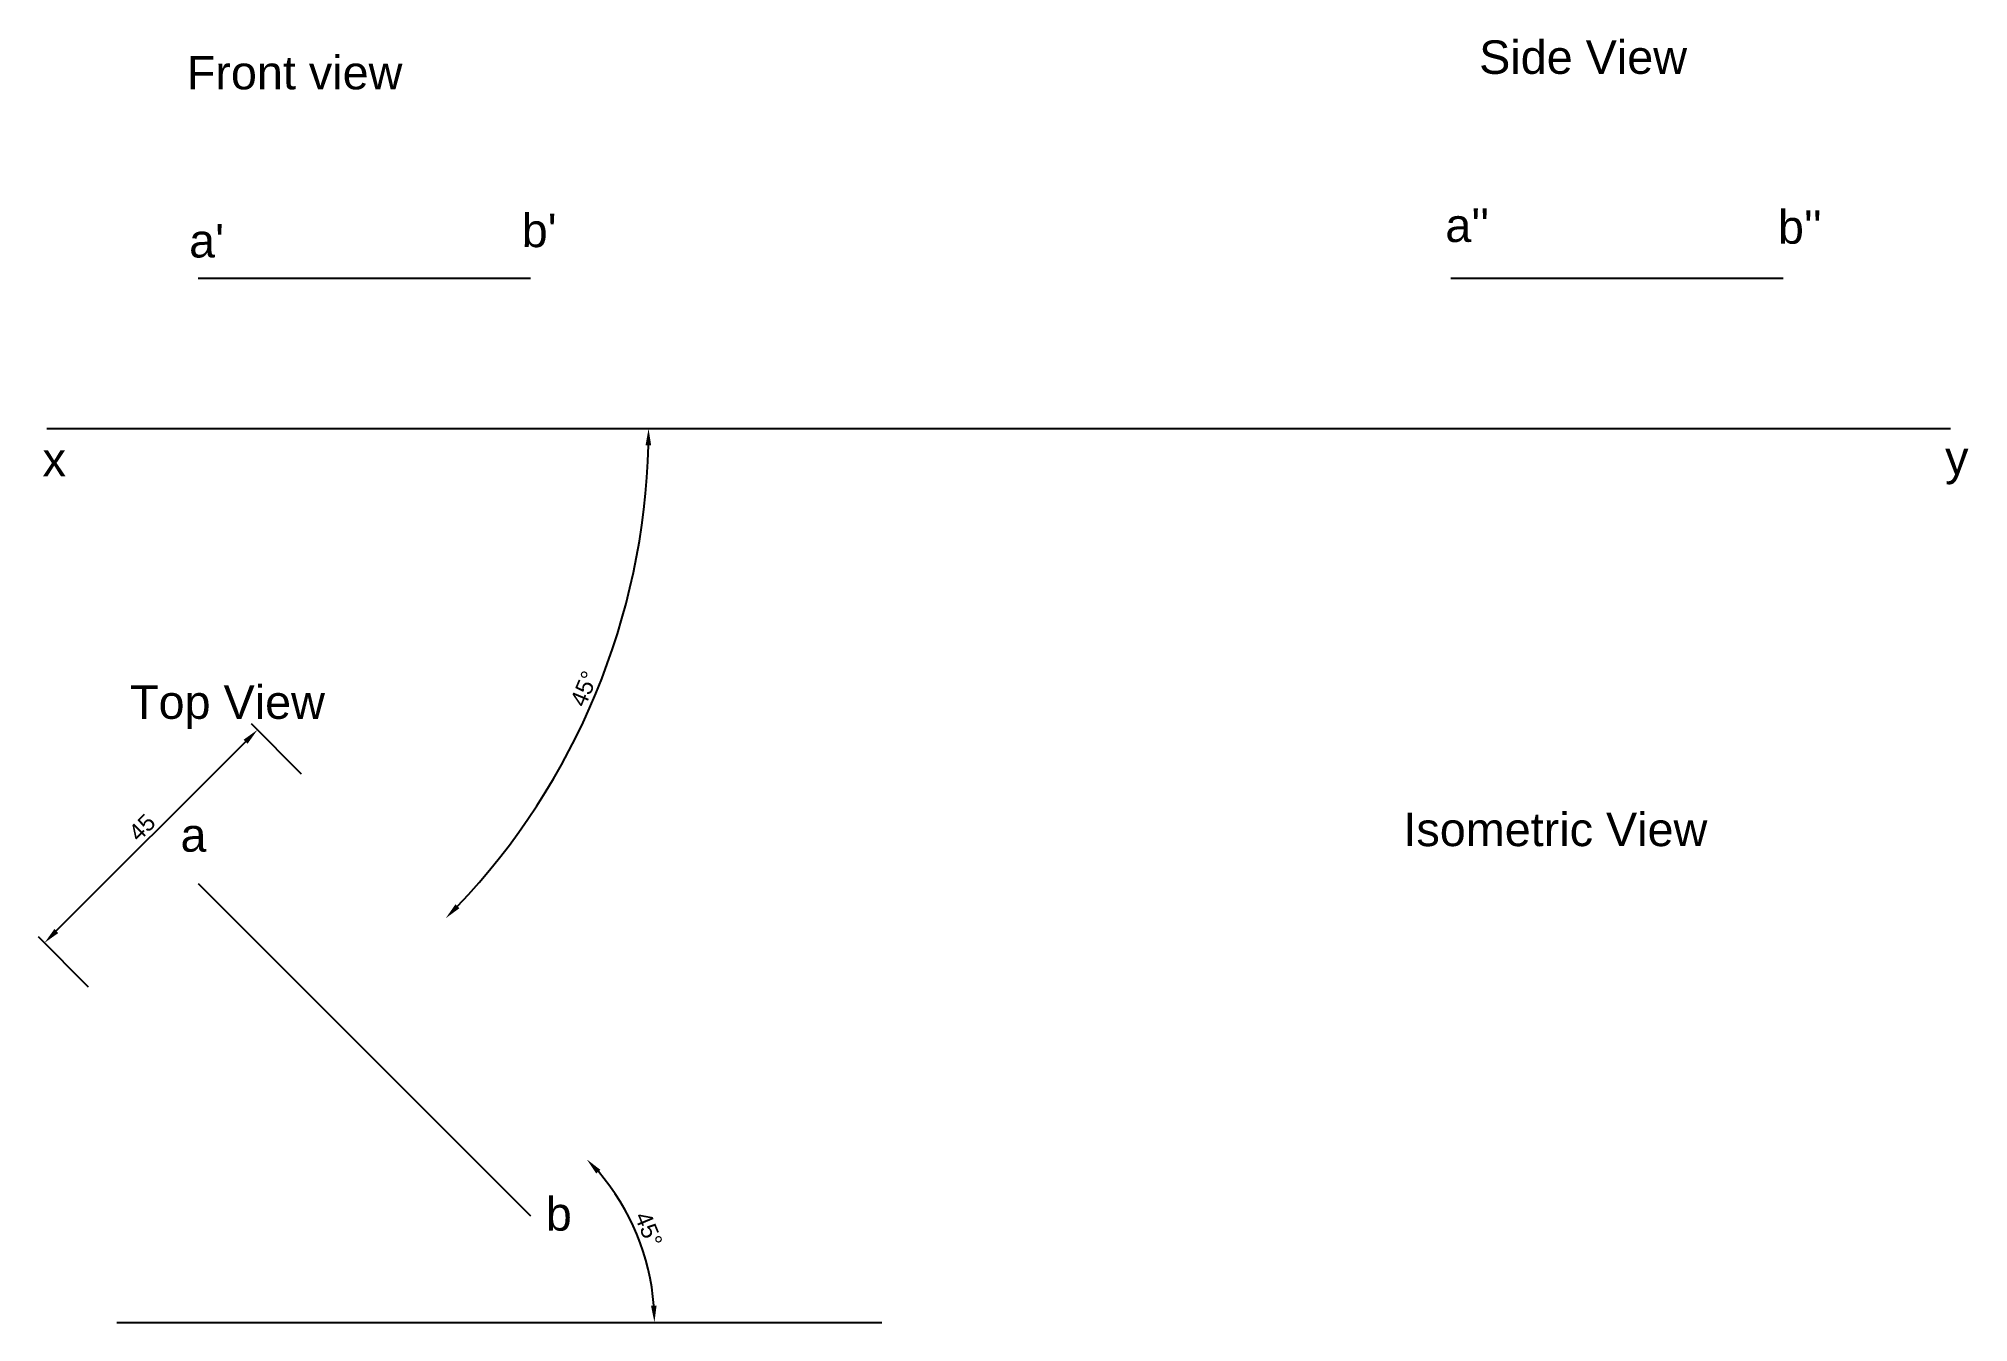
# Paper-space layout 'wk6_Q1' of a CAD drawing. Header units: millimetres. Extents: x 5 to 294, y 7 to 199.
import ezdxf

# ---------------------------------------------------------------- set-up
doc = ezdxf.new("R2010")
doc.units = ezdxf.units.MM
doc.styles.get("Standard").update_dxf_attribs({"font": 'arial.ttf'})
doc.dimstyles.new('ISO-25', dxfattribs={"dimtxt": 2.5, "dimasz": 2.5, "dimexe": 1.25, "dimexo": 0.625, "dimtad": 1, "dimtxsty": 'Standard', "dimcen": 2.5, "dimadec": 0, "dimazin": 0, "dimtfac": 1, "dimtmove": 0, "dimatfit": 3, "dimfxl": 1, "dimarcsym": 0})

# ---------------------------------------------------------------- blocks, each defined once
blk = doc.blocks.new('*D12')
at = {"color": 0, "lineweight": -2, "transparency": 16777216}
blk.add_arc((63.07, 7), 34.43, 4.1615, 40.8385, dxfattribs=at)
at = {"color": 0, "transparency": 16777216}
for points in [[(88.81, 29.23), (89.42, 29.79), (87.41, 31.34)], [(97.82, 9.51), (96.99, 9.48), (97.5, 7)]]:
    blk.add_solid(points, dxfattribs=at)
at = {"layer": 'Defpoints', "color": 0, "transparency": 16777216}
for p in [(94.89, 38.82), (96.32, 15.91), (17.16, 7), (63.07, 7), (131.48, 7)]:
    blk.add_point(p, dxfattribs=at)
at = {"color": 0, "transparency": 16777216, "insert": (96.63, 20.9), "char_height": 2.5, "attachment_point": 5, "rotation": 292.5}
blk.add_mtext('45°', dxfattribs=at)
blk = doc.blocks.new('*D13')
at = {"color": 0, "lineweight": -2, "transparency": 16777216}
for p, q in [((44.78, 88.92), (37.3, 96.41)), ((36.42, 93.75), (8.13, 65.47)), ((12.96, 57.1), (5.48, 64.59))]:
    blk.add_line(p, q, dxfattribs=at)
at = {"color": 0, "transparency": 16777216}
for points in [[(36.12, 94.05), (36.71, 93.46), (38.18, 95.52)], [(7.84, 65.76), (8.43, 65.17), (6.36, 63.7)]]:
    blk.add_solid(points, dxfattribs=at)
at = {"layer": 'Defpoints', "color": 0, "transparency": 16777216}
for p in [(45.23, 88.48), (6.36, 63.7), (13.41, 56.66)]:
    blk.add_point(p, dxfattribs=at)
at = {"color": 0, "transparency": 16777216, "insert": (20.93, 80.95), "char_height": 2.5, "attachment_point": 5, "rotation": 45}
blk.add_mtext('45', dxfattribs=at)
blk = doc.blocks.new('*D14')
at = {"color": 0, "lineweight": -2, "transparency": 16777216}
blk.add_arc((-6.82, 140.53), 103.44, 316.3848, 358.6152, dxfattribs=at)
at = {"color": 0, "transparency": 16777216}
for points in [[(96.17, 138.03), (97.01, 138.02), (96.62, 140.53)], [(68.37, 68.88), (67.77, 69.46), (66.32, 67.38)]]:
    blk.add_solid(points, dxfattribs=at)
at = {"layer": 'Defpoints', "color": 0, "transparency": 16777216}
for p in [(6.7, 140.53), (291.18, 140.53), (45.23, 88.48), (82.76, 88.81), (94.89, 38.82)]:
    blk.add_point(p, dxfattribs=at)
at = {"color": 0, "transparency": 16777216, "insert": (86.99, 101.67), "char_height": 2.5, "attachment_point": 5, "rotation": 67.5}
blk.add_mtext('45°', dxfattribs=at)

psp = doc.layouts.new('wk6_Q1')

# ---------------------------------------------------------------- linework, layer by layer
for p, q in [((29.316, 163.026), (78.98, 163.026)), ((216.492, 163.026), (266.156, 163.026)), ((6.701, 140.526), (291.176, 140.526)), ((29.316, 72.569), (78.98, 22.905)), ((17.157, 6.995), (131.479, 6.995))]:
    psp.add_line(p, q)

# ---------------------------------------------------------------- texts
for s, p in [('Front view', (27.626, 191.214)), ('Side View', (220.729, 193.526)), ("a''", (215.676, 168.411)), ("b''", (265.37, 168.154)), ("a'", (27.972, 166.095)), ("b'", (77.666, 167.639)), ('x', (6.074, 133.418)), ('y', (290.355, 133.676)), ('Top View', (19.141, 97.164)), ('a', (26.684, 77.319)), ('Isometric View', (209.415, 78.148)), ('b', (81.27, 20.709))]:
    psp.add_text(s, height=5).set_placement(p)

# ---------------------------------------------------------------- dimensions: what is measured, and where the dimension line sits
for base, line1, line2, picture, middle in [((82.762, 88.806), ((45.226, 88.479), (94.89, 38.815)), ((6.701, 140.526), (291.176, 140.526)), '*D14', (86.994, 101.667)), ((96.325, 15.906), ((17.157, 6.995), (131.479, 6.995)), ((63.07, 6.995), (94.89, 38.815)), '*D12', (96.629, 20.896))]:
    dim = psp.add_angular_dim_2l(base=base, line1=line1, line2=line2, dimstyle='ISO-25')
    dim.commit()
    dim.dimension.update_dxf_attribs({"geometry": picture, "text_midpoint": middle})
dim = psp.add_aligned_dim(p1=(45.226, 88.479), p2=(13.406, 56.659), distance=-9.96, dimstyle='ISO-25', override={"dimlfac": -1})
dim.commit()
dim.dimension.update_dxf_attribs({"geometry": '*D13', "text_midpoint": (20.933, 80.952)})

doc.saveas('drawing.dxf')
